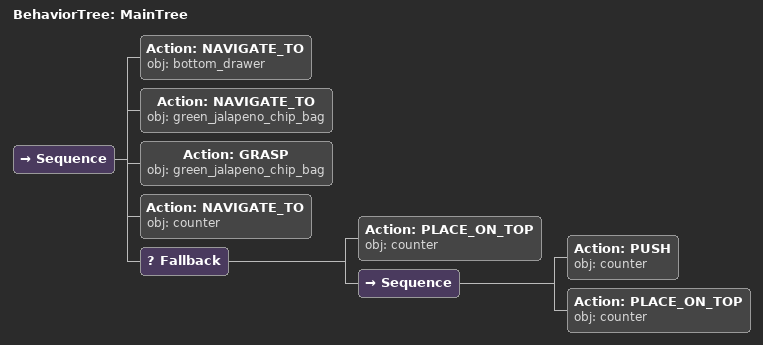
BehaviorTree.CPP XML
<root main_tree_to_execute="MainTree">
  <BehaviorTree ID="MainTree">
    <Sequence>
      <!-- Navigate to bottom_drawer -->
      <Action ID="NAVIGATE_TO" obj="bottom_drawer" />
      <!-- Navigate to green_jalapeno_chip_bag -->
      <Action ID="NAVIGATE_TO" obj="green_jalapeno_chip_bag" />
      <!-- Grasp green_jalapeno_chip_bag -->
      <Action ID="GRASP" obj="green_jalapeno_chip_bag" />
      <!-- Navigate to counter -->
      <Action ID="NAVIGATE_TO" obj="counter" />
      <!-- Fallback: if PLACE_ON_TOP counter fails, try PUSH to reposition -->
      <Fallback>
        <!-- Place on counter -->
        <Action ID="PLACE_ON_TOP" obj="counter" />
        <Sequence>
          <!-- Push counter forward toward front edge of table -->
          <Action ID="PUSH" obj="counter" />
          <!-- Place on counter -->
          <Action ID="PLACE_ON_TOP" obj="counter" />
        </Sequence>
      </Fallback>

    </Sequence>
  </BehaviorTree>
</root>
